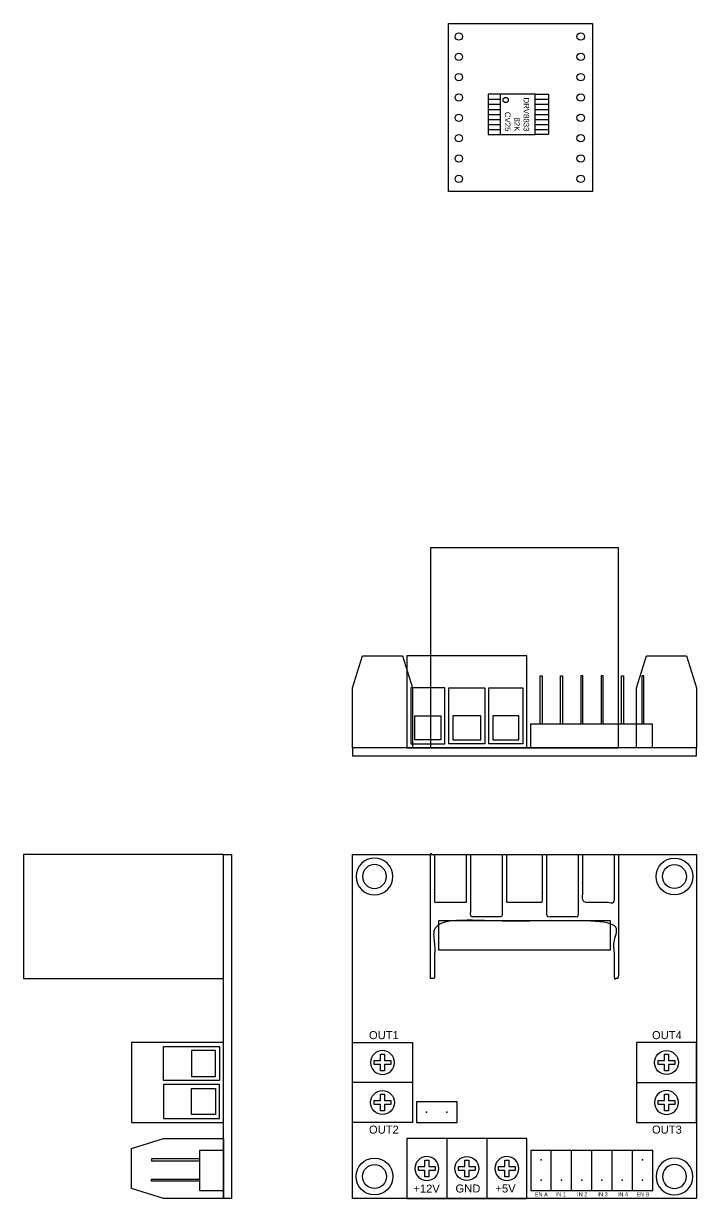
# Model space of a CAD drawing. Header units: millimetres. Extents: x -1110 to 1117, y -1011 to -125.
# Drawn here: x 271.9 to 356, y -484.8 to -338 of the extents above; entities that cross this region are included whole.
import ezdxf

# ---------------------------------------------------------------- set-up
doc = ezdxf.new("R2010")
doc.units = ezdxf.units.MM
doc.header["$MEASUREMENT"] = 0
for name, color, linetype, true_color in [('Driver$DRV8833', 18, 'Continuous', 0x000000), ('Driver$L298N', 18, 'Continuous', 0x000000), ('Driver$L298N$txt', 7, 'Continuous', 0xffffff)]:
    doc.layers.add(name, color=color, linetype=linetype, true_color=true_color)
doc.styles.add('ArialMT', font='')
doc.styles.get('ArialMT').set_extended_font_data('Arial')

msp = doc.modelspace()

# ---------------------------------------------------------------- linework, layer by layer
at = {"layer": 'Driver$DRV8833'}
for points in [[(325.04, -358.96), (325.04, -337.96), (343.04, -337.96), (343.04, -358.96)], [(331.5, -351.85), (335.85, -351.85), (335.85, -346.79), (331.5, -346.79)]]:
    msp.add_lwpolyline(points, close=True, dxfattribs=at)
for points in [[(331.5, -346.79), (329.96, -346.79), (329.96, -351.85), (331.5, -351.85)], [(329.96, -347.42), (331.5, -347.42)], [(329.96, -348.06), (331.5, -348.06)], [(335.85, -346.79), (337.52, -346.79), (337.52, -351.85), (335.85, -351.85)], [(335.85, -347.42), (337.52, -347.42)], [(335.85, -348.06), (337.52, -348.06)], [(329.96, -348.69), (331.5, -348.69)], [(329.96, -349.32), (331.5, -349.32)], [(335.85, -348.69), (337.52, -348.69)], [(335.85, -349.32), (337.52, -349.32)], [(329.96, -349.95), (331.5, -349.95)], [(329.96, -350.59), (331.5, -350.59)], [(335.85, -349.95), (337.52, -349.95)], [(335.85, -350.59), (337.52, -350.59)], [(329.96, -351.22), (331.5, -351.22)], [(335.85, -351.22), (337.52, -351.22)]]:
    msp.add_lwpolyline(points, dxfattribs=at)
for centre, radius in [((326.31, -339.59), 0.468), ((341.55, -339.59), 0.468), ((326.31, -342.13), 0.468), ((341.55, -342.13), 0.468), ((326.31, -344.67), 0.468), ((341.55, -344.67), 0.468), ((326.31, -347.21), 0.468), ((332.17, -347.52), 0.326), ((341.55, -347.21), 0.468), ((326.31, -349.75), 0.468), ((341.55, -349.75), 0.468), ((326.31, -352.29), 0.468), ((341.55, -352.29), 0.468), ((326.31, -354.83), 0.468), ((341.55, -354.83), 0.468), ((326.31, -357.37), 0.468), ((341.55, -357.37), 0.468)]:
    msp.add_circle(centre, radius, dxfattribs=at)
at = {"layer": 'Driver$L298N'}
for points in [[(322.77, -403.5), (322.77, -428.5), (346.27, -428.5), (346.27, -403.5)], [(319.27, -417), (320.52, -421), (320.52, -428.5), (313.02, -428.5), (313.02, -421), (314.27, -417)], [(334.82, -428.5), (334.82, -417), (319.82, -417), (319.82, -428.5)], [(354.77, -417), (356.02, -421), (356.02, -428.5), (348.52, -428.5), (348.52, -421), (349.77, -417)], [(320.32, -428), (324.57, -428), (324.57, -421), (320.32, -421)], [(329.57, -428), (325.07, -428), (325.07, -421), (329.57, -421)], [(334.32, -428), (330.07, -428), (330.07, -421), (334.32, -421)], [(324.07, -424.5), (324.07, -427.5), (320.82, -427.5), (320.82, -424.5)], [(325.57, -424.5), (325.57, -427.5), (329.07, -427.5), (329.07, -424.5)], [(330.57, -424.5), (330.57, -427.5), (333.82, -427.5), (333.82, -424.5)], [(335.32, -425.5), (350.48, -425.5), (350.48, -428.5), (335.32, -428.5)], [(313.02, -428.5), (313.02, -429.5), (356.02, -429.5), (356.02, -428.5)], [(296.89, -441.83), (271.89, -441.83), (271.89, -457.33), (296.89, -457.33)], [(297.89, -441.83), (297.89, -484.83), (296.89, -484.83), (296.89, -441.83)], [(313.02, -441.83), (356.02, -441.83), (356.02, -484.83), (313.02, -484.83)], [(323.77, -450.13), (323.77, -453.73), (345.27, -453.73), (345.27, -450.13)], [(296.89, -465.33), (285.39, -465.33), (285.39, -475.33), (296.89, -475.33)], [(313.02, -475.33), (313.02, -465.33), (320.52, -465.33), (320.52, -475.33)], [(356.02, -475.33), (356.02, -465.33), (348.52, -465.33), (348.52, -475.33)], [(296.39, -465.83), (296.39, -470.08), (289.39, -470.08), (289.39, -465.83)], [(292.89, -469.58), (295.89, -469.58), (295.89, -466.33), (292.89, -466.33)], [(317.03, -468.08), (317.03, -468.86), (316.52, -468.86), (316.52, -468.08), (315.74, -468.08), (315.74, -467.57), (316.52, -467.57), (316.52, -466.8), (317.03, -466.8), (317.03, -467.57), (317.8, -467.57), (317.8, -468.08)], [(352.53, -468.08), (352.53, -468.86), (352.02, -468.86), (352.02, -468.08), (351.24, -468.08), (351.24, -467.57), (352.02, -467.57), (352.02, -466.8), (352.53, -466.8), (352.53, -467.57), (353.3, -467.57), (353.3, -468.08)], [(296.39, -474.83), (296.39, -470.58), (289.39, -470.58), (289.39, -474.83)], [(292.89, -471.08), (295.89, -471.08), (295.89, -474.33), (292.89, -474.33)], [(317.03, -473.08), (317.03, -473.86), (316.52, -473.86), (316.52, -473.08), (315.74, -473.08), (315.74, -472.57), (316.52, -472.57), (316.52, -471.8), (317.03, -471.8), (317.03, -472.57), (317.8, -472.57), (317.8, -473.08)], [(326.1, -475.33), (326.1, -472.76), (321.02, -472.76), (321.02, -475.33)], [(352.53, -473.08), (352.53, -473.86), (352.02, -473.86), (352.02, -473.08), (351.24, -473.08), (351.24, -472.57), (352.02, -472.57), (352.02, -471.8), (352.53, -471.8), (352.53, -472.57), (353.3, -472.57), (353.3, -473.08)], [(285.39, -478.58), (289.39, -477.33), (296.89, -477.33), (296.89, -484.83), (289.39, -484.83), (285.39, -483.58)], [(319.82, -484.83), (334.82, -484.83), (334.82, -477.33), (319.82, -477.33)], [(296.89, -478.83), (293.89, -478.83), (293.89, -483.83), (296.89, -483.83)], [(322.58, -481.33), (322.58, -482.11), (322.07, -482.11), (322.07, -481.33), (321.29, -481.33), (321.29, -480.82), (322.07, -480.82), (322.07, -480.05), (322.58, -480.05), (322.58, -480.82), (323.35, -480.82), (323.35, -481.33)], [(327.58, -481.33), (327.58, -482.11), (327.07, -482.11), (327.07, -481.33), (326.29, -481.33), (326.29, -480.82), (327.07, -480.82), (327.07, -480.05), (327.58, -480.05), (327.58, -480.82), (328.35, -480.82), (328.35, -481.33)], [(332.58, -481.33), (332.58, -482.11), (332.07, -482.11), (332.07, -481.33), (331.29, -481.33), (331.29, -480.82), (332.07, -480.82), (332.07, -480.05), (332.58, -480.05), (332.58, -480.82), (333.35, -480.82), (333.35, -481.33)], [(350.56, -483.83), (350.56, -478.83), (335.32, -478.83), (335.32, -483.83)]]:
    msp.add_lwpolyline(points, close=True, dxfattribs=at)
for points in [[(336.48, -425.5), (336.48, -419.5), (336.73, -419.5), (336.73, -425.5)], [(339.02, -425.5), (339.02, -419.5), (339.27, -419.5), (339.27, -425.5)], [(341.81, -425.5), (341.81, -419.5), (341.56, -419.5), (341.56, -425.5)], [(344.35, -425.5), (344.35, -419.5), (344.1, -419.5), (344.1, -425.5)], [(346.64, -425.5), (346.64, -419.5), (346.89, -419.5), (346.89, -425.5)], [(349.43, -425.5), (349.43, -419.5), (349.18, -419.5), (349.18, -425.5)], [(320.52, -470.33), (313.02, -470.33)], [(348.52, -470.33), (356.02, -470.33)], [(324.82, -477.33), (324.82, -484.83)], [(329.82, -477.33), (329.82, -484.83)], [(293.89, -479.88), (287.89, -479.88), (287.89, -480.13), (293.89, -480.13)], [(337.86, -483.83), (337.86, -478.83)], [(340.4, -483.83), (340.4, -478.83)], [(342.94, -483.83), (342.94, -478.83)], [(345.48, -483.83), (345.48, -478.83)], [(348.02, -483.83), (348.02, -478.83)], [(293.89, -482.67), (287.89, -482.67), (287.89, -482.42), (293.89, -482.42)]]:
    msp.add_lwpolyline(points, dxfattribs=at)
at = {"layer": 'Driver$L298N', "extrusion": (0, 0, -1)}
for centre, radius in [((-315.77, -444.58), 2.3), ((-315.77, -444.58), 1.5), ((-316.77, -467.83), 1.5), ((-352.27, -472.83), 1.5), ((-322.32, -481.08), 1.5), ((-332.32, -481.08), 1.5), ((-353.27, -482.08), 2.3), ((-353.27, -482.08), 1.5)]:
    msp.add_circle(centre, radius, dxfattribs=at)
at = {"layer": 'Driver$L298N'}
for centre, radius in [((353.27, -444.58), 2.3), ((353.27, -444.58), 1.5), ((352.27, -467.83), 1.5), ((316.77, -472.83), 1.5), ((315.77, -482.08), 2.3), ((327.32, -481.08), 1.5), ((315.77, -482.08), 1.5)]:
    msp.add_circle(centre, radius, dxfattribs=at)
msp.add_open_spline([(322.77, -457.33), (323.02, -457.33), (323.27, -457.33), (323.27, -453.73), (323.27, -450.13), (334.52, -450.13), (345.77, -450.13), (345.77, -453.73), (345.77, -457.33), (346.02, -457.33), (346.27, -457.33), (346.27, -449.58), (346.27, -441.83), (346.02, -441.83), (345.77, -441.83), (345.77, -444.81), (345.77, -447.79), (343.77, -447.79), (341.77, -447.79), (341.77, -444.81), (341.77, -441.83), (341.52, -441.83), (341.27, -441.83), (341.27, -445.7), (341.27, -449.58), (339.27, -449.58), (337.27, -449.58), (337.27, -445.7), (337.27, -441.83), (337.02, -441.83), (336.77, -441.83), (336.77, -444.81), (336.77, -447.79), (334.52, -447.79), (332.27, -447.79), (332.27, -444.81), (332.27, -441.83), (332.02, -441.83), (331.77, -441.83), (331.77, -445.7), (331.77, -449.58), (329.77, -449.58), (327.77, -449.58), (327.77, -445.7), (327.77, -441.83), (327.52, -441.83), (327.27, -441.83), (327.27, -444.81), (327.27, -447.79), (325.27, -447.79), (323.27, -447.79), (323.27, -444.81), (323.27, -441.83), (323.02, -441.83), (322.77, -441.83), (322.77, -449.58), (322.77, -457.33)], degree=2, knots=[0, 0, 0, 1, 1, 2, 2, 3, 3, 4, 4, 5, 5, 6, 6, 7, 7, 8, 8, 9, 9, 10, 10, 11, 11, 12, 12, 13, 13, 14, 14, 15, 15, 16, 16, 17, 17, 18, 18, 19, 19, 20, 20, 21, 21, 22, 22, 23, 23, 24, 24, 25, 25, 26, 26, 27, 27, 28, 28, 28], dxfattribs=at)
for p in [(322.29, -474.05), (324.83, -474.05), (336.59, -480.01), (349.29, -480.01), (336.59, -482.55), (339.13, -482.55), (341.67, -482.55), (344.21, -482.55), (346.75, -482.55), (349.29, -482.55)]:
    msp.add_point(p, dxfattribs=at)

# ---------------------------------------------------------------- texts
at = {"layer": 'Driver$DRV8833', "insert": (332.06, -351.45), "char_height": 0.7, "width": 9.6935, "attachment_point": 9, "rotation": 270, "style": 'ArialMT'}
msp.add_mtext('{\\fArial;DRV8833}\\P{\\fArial;82K}\\P{\\fArial;CV25}', dxfattribs=at)
at = {"layer": 'Driver$L298N$txt', "attachment_point": 7, "style": 'ArialMT'}
for s, insert, char_height, width in [('OUT1', (315.08, -464.92), 1, 8.913), ('OUT4', (350.46, -464.92), 1, 9.2826), ('OUT2', (315.08, -476.73), 1, 9.2717), ('OUT3', (350.46, -476.73), 1, 9.2935), ('+12V', (320.63, -484.09), 1, 8.5543), ('GND', (325.9, -484.09), 1, 8.0435), ('+5V', (330.89, -484.09), 1, 7.0109), ('EN A', (335.81, -484.56), 0.5, 4.2554), ('IN 1', (338.42, -484.56), 0.5, 3.2989), ('IN 2', (341.1, -484.56), 0.5, 3.4783), ('IN 3', (343.64, -484.56), 0.5, 3.4891), ('IN 4', (346.18, -484.56), 0.5, 3.4837), ('EN B', (348.51, -484.56), 0.5, 4.1793)]:
    msp.add_mtext(s, dxfattribs=dict(at, insert=insert, char_height=char_height, width=width))

doc.saveas('drawing.dxf')
